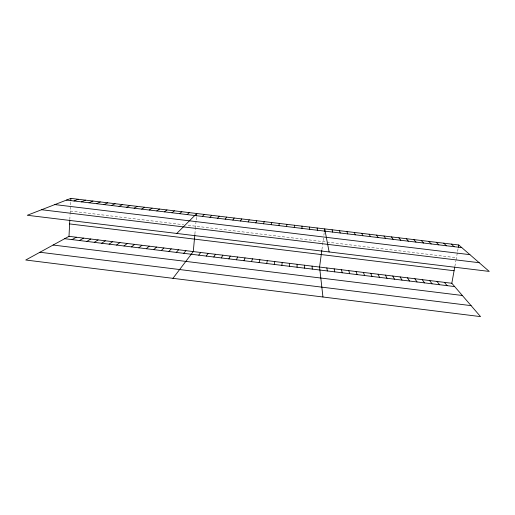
<?xml version="1.0" encoding="UTF-8"?>
<svg xmlns="http://www.w3.org/2000/svg" width="515" height="515" viewBox="0 0 515 515"><rect width="100%" height="100%" fill="white"/><g stroke="black" fill="none" stroke-linecap="round" stroke-linejoin="round"><path stroke-width="0.39" stroke-dasharray="2.58 1.93" d="M69.815 219.628L70.059 214.613M70.098 213.892L70.697 201.558M194.882 234.1L195.34 229.066M195.404 228.345L196.035 221.444M196.176 219.866L196.466 216.693M321.933 249.53L323.645 236.842M323.858 235.258L324.289 232.072M454.874 266.416L455.917 260.629M456.052 259.908L457.339 252.788M457.59 251.378L458.105 248.539M70.233 211.021L183.72 224.746M188.175 225.287L456.445 257.732"/><path stroke-width="0.77" d="M297.052 267.227L297.136 264.304M69.004 236.334L451.822 283.263L480.527 316.609L25.75 260.011L69.004 236.334L69.783 220.343M70.735 200.766L70.851 198.391L458.749 244.992L489.25 271.424L27.289 215.27L70.851 198.391M294.284 227.469L294.419 225.248M289.449 266.294L289.675 263.384M194.818 234.821L193.286 251.571L172.943 278.332M196.543 215.901L196.756 213.519L176.761 233.443M281.853 265.36L282.22 262.47M286.578 226.542L286.868 224.34M321.836 250.251L319.57 267.053L322.944 296.994M324.392 231.28L324.714 228.892L329.13 251.964M274.263 264.427L274.772 261.562M451.822 283.263L454.739 267.137M458.363 247.123L458.749 244.992M278.892 225.622L279.317 223.439M266.68 263.5L267.33 260.648M271.205 224.695L271.778 222.532M259.103 262.566L259.895 259.734M251.539 261.639L252.466 258.826M263.526 223.774L264.24 221.624M243.975 260.712L245.043 257.912M255.858 222.847L256.715 220.723M236.424 259.785L237.627 257.004M248.198 221.926L249.196 219.821M228.879 258.858L230.218 256.097M221.341 257.931L222.821 255.189M240.544 221.006L241.683 218.914M213.809 257.011L215.424 254.288M232.896 220.085L234.177 218.012M206.283 256.084L208.041 253.38M225.255 219.165L226.677 217.111M198.771 255.163L200.663 252.472M217.62 218.251L219.19 216.216M183.758 253.316L185.921 250.67M209.998 217.33L211.704 215.315M176.259 252.401L178.563 249.769M202.376 216.416L204.23 214.414M168.772 251.481L171.212 248.867M161.292 250.56L163.867 247.966M153.818 249.646L156.528 247.065M187.164 214.588L189.295 212.624M146.35 248.726L149.196 246.164M179.568 213.674L181.84 211.729M138.889 247.812L141.87 245.269M131.441 246.897L134.557 244.374M171.978 212.759L174.392 210.835M123.993 245.983L127.244 243.473M164.401 211.852L166.95 209.94M116.557 245.069L119.937 242.578M156.824 210.938L159.515 209.045M109.122 244.155L112.643 241.683M101.7 243.247L105.35 240.795M149.26 210.03L152.086 208.15M94.284 242.333L98.069 239.9M141.702 209.116L144.67 207.262M86.874 241.426L90.794 239.005M79.471 240.518L83.52 238.117M134.151 208.208L137.254 206.373M72.074 239.61L76.259 237.228M126.606 207.3L129.851 205.479M119.068 206.399L122.448 204.59M111.536 205.491L115.057 203.702M104.017 204.584L107.674 202.813M96.498 203.683L100.296 201.932M88.992 202.781L92.925 201.043M81.492 201.874L85.561 200.161M73.999 200.972L78.203 199.279M66.512 200.078L461.775 247.618M54.867 204.584L469.905 254.661M41.599 209.727L479.195 262.714M69.609 223.922L454.088 270.742M64.684 238.703L454.674 286.578M53.109 245.037L462.341 295.481M39.938 252.247L471.083 305.633M451.243 244.091L454.121 246.698M443.743 243.189L446.479 245.777M436.25 242.288L438.844 244.857M428.77 241.393L431.21 243.936M421.289 240.492L423.588 243.022M413.822 239.597L415.972 242.108M444.419 282.355L447.129 285.651M406.354 238.696L408.363 241.194M437.016 281.447L439.591 284.724M398.9 237.801L400.767 240.28M429.626 280.54L432.059 283.804M422.242 279.639L424.534 282.877M391.452 236.906L393.17 239.366M414.865 278.731L417.015 281.956M384.01 236.012L385.587 238.451M407.494 277.83L409.502 281.036M376.568 235.123L378.004 237.537M400.129 276.928L401.996 280.109M392.771 276.027L394.496 279.188M369.146 234.228L370.433 236.63M385.42 275.126L387.01 278.274M361.723 233.334L362.869 235.722M378.081 274.225L379.523 277.353M354.307 232.445L355.311 234.808M370.742 273.323L372.049 276.433M363.41 272.422L364.575 275.519M346.898 231.557L347.76 233.9M356.09 271.527L357.114 274.604M339.494 230.669L340.222 232.992M348.771 270.632L349.659 273.684M332.104 229.78L332.684 232.091M341.458 269.731L342.211 272.77M334.158 268.836L334.769 271.856M326.864 267.942L327.334 270.948M317.131 227.978L317.427 230.257M309.554 227.07L309.702 229.323M312.084 266.133L312.283 269.1M304.61 265.219L304.661 268.161M301.983 226.162L301.99 228.396"/></g></svg>
